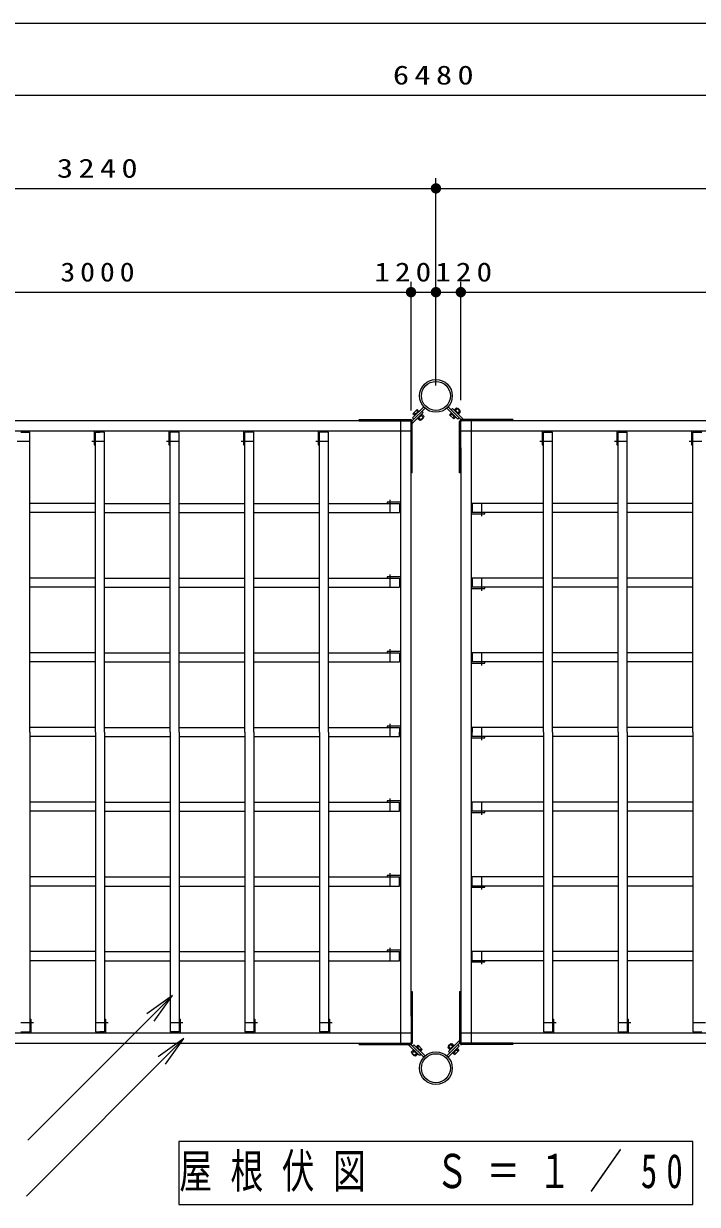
# Model space of a CAD drawing. Units: millimetres on the paper, scale 1:50. Extents: x -365 to 12, y -40 to 257.
# Drawn here: x -299.4 to -234.5, y 143.2 to 257 of the extents above; entities that cross this region are included whole.
import ezdxf

# ---------------------------------------------------------------- set-up
doc = ezdxf.new("R2010")
doc.units = ezdxf.units.MM
doc.linetypes.add('USER2', pattern=[6, 3, -1, 1, -1])
doc.layers.add('1_50', color=3, linetype='Continuous', lineweight=25)
doc.layers.add('99', color=7, linetype='Continuous', lineweight=13)
doc.styles.add('ＭＳ ゴシック', font='')
doc.styles.get('ＭＳ ゴシック').set_extended_font_data('MS Gothic')

# ---------------------------------------------------------------- blocks, each defined once
blk = doc.blocks.new('filled_dot')
at = {"color": 0, "linetype": 'Continuous', "lineweight": -2, "const_width": 1.25}
blk.add_lwpolyline([(-0.625, 0, 1), (0.625, 0, 1)], format="xyb", close=True, dxfattribs=at)
blk = doc.blocks.new('open_arrow')
at = {"color": 0, "linetype": 'Continuous', "lineweight": -2}
blk.add_lwpolyline([(7.5, 1.25), (0, 0), (7.5, -1.25)], dxfattribs=at)

msp = doc.modelspace()

# ---------------------------------------------------------------- linework, layer by layer
at = {"layer": '1_50', "color": 7, "lineweight": 13}
for p, q in [((-324.491, 250.099), (-194.891, 250.099)), ((-259.691, 222.114), (-259.691, 242.114)), ((-259.691, 222.114), (-259.691, 242.114)), ((-324.491, 241.114), (-259.691, 241.114)), ((-259.691, 241.114), (-194.891, 241.114)), ((-322.091, 231.114), (-262.091, 231.114)), ((-265.767, 231.114), (-259.691, 231.114)), ((-262.091, 219.714), (-262.091, 232.114)), ((-259.691, 231.114), (-253.645, 231.114)), ((-257.291, 220.695), (-257.291, 232.114)), ((-257.291, 231.114), (-197.291, 231.114)), ((-285.079, 163.327), (-299.042, 149.363)), ((-284.014, 159.167), (-299.181, 143.965)), ((-284.469, 149.242), (-284.469, 143.186)), ((-234.913, 149.242), (-284.469, 149.242)), ((-234.913, 143.186), (-234.913, 149.242)), ((-284.469, 143.186), (-234.913, 143.186))]:
    msp.add_line(p, q, dxfattribs=at)
at = {"layer": '1_50'}
for p, q in [((-260.743, 219.934), (-261.971, 218.706)), ((-260.87, 220.062), (-261.942, 218.989)), ((-261.903, 219.402), (-261.507, 219.798)), ((-261.775, 219.247), (-261.351, 219.671)), ((-261.45, 219.572), (-261.592, 219.713)), ((-261.365, 219.657), (-261.507, 219.798)), ((-261.306, 219.626), (-261.351, 219.671)), ((-258.639, 219.934), (-257.567, 218.862)), ((-258.512, 220.062), (-257.283, 218.834)), ((-258.217, 219.767), (-258.09, 219.894)), ((-258.09, 219.894), (-257.029, 218.834)), ((-257.948, 219.753), (-257.903, 219.798)), ((-257.479, 219.374), (-257.903, 219.798)), ((-257.889, 219.784), (-257.705, 219.968)), ((-257.804, 219.699), (-257.584, 219.92)), ((-257.309, 219.572), (-257.705, 219.968)), ((-257.357, 219.694), (-257.584, 219.92)), ((-257.578, 219.473), (-257.357, 219.694)), ((-264.691, 218.714), (-319.491, 218.714)), ((-267.091, 218.714), (-267.091, 218.834)), ((-267.091, 218.834), (-262.151, 218.834)), ((-267.091, 218.714), (-262.151, 218.714)), ((-263.091, 158.714), (-263.091, 218.714)), ((-262.091, 213.714), (-262.091, 218.654)), ((-260.91, 219.513), (-261.971, 218.452)), ((-261.971, 213.714), (-261.971, 218.654)), ((-261.942, 218.989), (-261.815, 218.862)), ((-261.761, 219.261), (-261.903, 219.402)), ((-261.676, 219.346), (-261.818, 219.487)), ((-261.73, 219.201), (-261.775, 219.247)), ((-261.476, 218.947), (-261.43, 218.902)), ((-261.43, 218.902), (-261.006, 219.326)), ((-261.416, 218.916), (-261.232, 218.732)), ((-261.331, 219.001), (-261.111, 218.78)), ((-261.232, 218.732), (-260.836, 219.128)), ((-261.111, 218.78), (-260.884, 219.006)), ((-261.105, 219.227), (-260.884, 219.006)), ((-261.051, 219.371), (-261.006, 219.326)), ((-261.037, 219.64), (-260.91, 219.513)), ((-261.02, 219.312), (-260.836, 219.128)), ((-258.234, 219.439), (-258.375, 219.298)), ((-257.979, 218.902), (-258.375, 219.298)), ((-258.149, 219.354), (-258.291, 219.213)), ((-258.203, 219.498), (-258.248, 219.453)), ((-257.824, 219.029), (-258.248, 219.453)), ((-257.923, 219.128), (-258.064, 218.986)), ((-257.838, 219.043), (-257.979, 218.902)), ((-257.779, 219.074), (-257.824, 219.029)), ((-257.567, 218.862), (-257.439, 218.989)), ((-257.524, 219.329), (-257.479, 219.374)), ((-257.493, 219.388), (-257.309, 219.572)), ((-257.411, 213.714), (-257.411, 218.654)), ((-257.291, 213.714), (-257.291, 218.654)), ((-252.291, 218.834), (-257.231, 218.834)), ((-252.291, 218.714), (-257.231, 218.714)), ((-256.291, 218.714), (-256.291, 158.714)), ((-199.891, 218.714), (-254.691, 218.714)), ((-252.291, 218.834), (-252.291, 218.714)), ((-262.091, 217.714), (-322.091, 217.714)), ((-299.731, 217.614), (-298.851, 217.614)), ((-298.851, 188.714), (-298.851, 217.614)), ((-292.651, 217.714), (-292.651, 216.414)), ((-292.531, 217.614), (-292.091, 217.614)), ((-292.531, 188.714), (-292.531, 217.614)), ((-291.651, 217.614), (-292.091, 217.614)), ((-291.651, 188.714), (-291.651, 217.614)), ((-285.451, 217.714), (-285.451, 216.414)), ((-284.451, 217.614), (-285.331, 217.614)), ((-285.331, 188.714), (-285.331, 217.614)), ((-284.451, 188.714), (-284.451, 217.614)), ((-278.251, 217.714), (-278.251, 216.414)), ((-277.251, 217.614), (-278.131, 217.614)), ((-278.131, 188.714), (-278.131, 217.614)), ((-277.251, 188.714), (-277.251, 217.614)), ((-271.051, 217.714), (-271.051, 216.414)), ((-270.051, 217.614), (-270.931, 217.614)), ((-270.931, 188.714), (-270.931, 217.614)), ((-270.051, 188.714), (-270.051, 217.614)), ((-197.291, 217.714), (-257.291, 217.714)), ((-249.451, 217.714), (-249.451, 216.414)), ((-249.331, 217.614), (-248.451, 217.614)), ((-249.331, 188.714), (-249.331, 217.614)), ((-248.451, 188.714), (-248.451, 217.614)), ((-242.251, 217.714), (-242.251, 216.414)), ((-242.131, 217.614), (-241.251, 217.614)), ((-242.131, 188.714), (-242.131, 217.614)), ((-241.251, 188.714), (-241.251, 217.614)), ((-235.051, 217.714), (-235.051, 216.414)), ((-234.931, 217.614), (-234.051, 217.614)), ((-234.931, 188.714), (-234.931, 217.614)), ((-292.651, 216.414), (-292.531, 216.414)), ((-285.451, 216.414), (-285.331, 216.414)), ((-278.251, 216.414), (-278.131, 216.414)), ((-271.051, 216.414), (-270.931, 216.414)), ((-249.451, 216.414), (-249.331, 216.414)), ((-242.251, 216.414), (-242.131, 216.414)), ((-235.051, 216.414), (-234.931, 216.414)), ((-262.091, 161.314), (-262.091, 216.114)), ((-257.291, 216.114), (-257.291, 161.314)), ((-261.971, 213.714), (-262.091, 213.714)), ((-257.291, 213.714), (-257.411, 213.714)), ((-292.531, 210.754), (-298.851, 210.754)), ((-291.651, 210.754), (-285.331, 210.754)), ((-284.451, 210.754), (-278.131, 210.754)), ((-277.251, 210.754), (-270.931, 210.754)), ((-270.051, 210.754), (-263.191, 210.754)), ((-264.391, 210.874), (-264.391, 210.754)), ((-263.091, 210.874), (-264.391, 210.874)), ((-263.191, 210.754), (-263.191, 209.874)), ((-249.331, 210.754), (-256.191, 210.754)), ((-256.191, 210.754), (-256.191, 209.874)), ((-242.131, 210.754), (-248.451, 210.754)), ((-234.931, 210.754), (-241.251, 210.754)), ((-292.531, 209.874), (-298.851, 209.874)), ((-291.651, 209.874), (-285.331, 209.874)), ((-284.451, 209.874), (-278.131, 209.874)), ((-277.251, 209.874), (-270.931, 209.874)), ((-270.051, 209.874), (-263.191, 209.874)), ((-256.291, 209.754), (-254.991, 209.754)), ((-249.331, 209.874), (-256.191, 209.874)), ((-254.991, 209.754), (-254.991, 209.874)), ((-242.131, 209.874), (-248.451, 209.874)), ((-234.931, 209.874), (-241.251, 209.874)), ((-292.531, 203.554), (-298.851, 203.554)), ((-292.531, 202.674), (-298.851, 202.674)), ((-291.651, 203.554), (-285.331, 203.554)), ((-291.651, 202.674), (-285.331, 202.674)), ((-284.451, 203.554), (-278.131, 203.554)), ((-284.451, 202.674), (-278.131, 202.674)), ((-277.251, 203.554), (-270.931, 203.554)), ((-277.251, 202.674), (-270.931, 202.674)), ((-270.051, 203.554), (-263.191, 203.554)), ((-270.051, 202.674), (-263.191, 202.674)), ((-264.391, 203.674), (-264.391, 203.554)), ((-263.091, 203.674), (-264.391, 203.674)), ((-263.191, 203.554), (-263.191, 202.674)), ((-249.331, 203.554), (-256.191, 203.554)), ((-256.191, 203.554), (-256.191, 202.674)), ((-249.331, 202.674), (-256.191, 202.674)), ((-254.991, 202.554), (-254.991, 202.674)), ((-242.131, 203.554), (-248.451, 203.554)), ((-242.131, 202.674), (-248.451, 202.674)), ((-234.931, 203.554), (-241.251, 203.554)), ((-234.931, 202.674), (-241.251, 202.674)), ((-256.291, 202.554), (-254.991, 202.554)), ((-292.531, 196.354), (-298.851, 196.354)), ((-291.651, 196.354), (-285.331, 196.354)), ((-284.451, 196.354), (-278.131, 196.354)), ((-277.251, 196.354), (-270.931, 196.354)), ((-270.051, 196.354), (-263.191, 196.354)), ((-264.391, 196.474), (-264.391, 196.354)), ((-263.091, 196.474), (-264.391, 196.474)), ((-263.191, 196.354), (-263.191, 195.474)), ((-249.331, 196.354), (-256.191, 196.354)), ((-256.191, 196.354), (-256.191, 195.474)), ((-242.131, 196.354), (-248.451, 196.354)), ((-234.931, 196.354), (-241.251, 196.354)), ((-292.531, 195.474), (-298.851, 195.474)), ((-291.651, 195.474), (-285.331, 195.474)), ((-284.451, 195.474), (-278.131, 195.474)), ((-277.251, 195.474), (-270.931, 195.474)), ((-270.051, 195.474), (-263.191, 195.474)), ((-256.291, 195.354), (-254.991, 195.354)), ((-249.331, 195.474), (-256.191, 195.474)), ((-254.991, 195.354), (-254.991, 195.474)), ((-242.131, 195.474), (-248.451, 195.474)), ((-234.931, 195.474), (-241.251, 195.474)), ((-292.531, 189.154), (-298.851, 189.154)), ((-291.651, 189.154), (-285.331, 189.154)), ((-284.451, 189.154), (-278.131, 189.154)), ((-277.251, 189.154), (-270.931, 189.154)), ((-270.051, 189.154), (-263.191, 189.154)), ((-264.391, 189.274), (-264.391, 189.154)), ((-263.091, 189.274), (-264.391, 189.274)), ((-263.191, 189.154), (-263.191, 188.714)), ((-249.331, 189.154), (-256.191, 189.154)), ((-256.191, 189.154), (-256.191, 188.714)), ((-242.131, 189.154), (-248.451, 189.154)), ((-234.931, 189.154), (-241.251, 189.154)), ((-298.851, 188.714), (-298.851, 159.814)), ((-292.531, 188.274), (-298.851, 188.274)), ((-292.531, 188.714), (-292.531, 159.814)), ((-291.651, 188.714), (-291.651, 159.814)), ((-291.651, 188.274), (-285.331, 188.274)), ((-285.331, 188.714), (-285.331, 159.814)), ((-284.451, 188.714), (-284.451, 159.814)), ((-284.451, 188.274), (-278.131, 188.274)), ((-278.131, 188.714), (-278.131, 159.814)), ((-277.251, 188.714), (-277.251, 159.814)), ((-277.251, 188.274), (-270.931, 188.274)), ((-270.931, 188.714), (-270.931, 159.814)), ((-270.051, 188.714), (-270.051, 159.814)), ((-270.051, 188.274), (-263.191, 188.274)), ((-263.191, 188.274), (-263.191, 188.714)), ((-256.291, 188.154), (-254.991, 188.154)), ((-256.191, 188.274), (-256.191, 188.714)), ((-249.331, 188.274), (-256.191, 188.274)), ((-254.991, 188.154), (-254.991, 188.274)), ((-249.331, 188.714), (-249.331, 159.814)), ((-248.451, 188.714), (-248.451, 159.814)), ((-242.131, 188.274), (-248.451, 188.274)), ((-242.131, 188.714), (-242.131, 159.814)), ((-241.251, 188.714), (-241.251, 159.814)), ((-234.931, 188.274), (-241.251, 188.274)), ((-234.931, 188.714), (-234.931, 159.814)), ((-292.531, 181.954), (-298.851, 181.954)), ((-292.531, 181.074), (-298.851, 181.074)), ((-291.651, 181.954), (-285.331, 181.954)), ((-291.651, 181.074), (-285.331, 181.074)), ((-284.451, 181.954), (-278.131, 181.954)), ((-284.451, 181.074), (-278.131, 181.074)), ((-277.251, 181.954), (-270.931, 181.954)), ((-277.251, 181.074), (-270.931, 181.074)), ((-270.051, 181.954), (-263.191, 181.954)), ((-270.051, 181.074), (-263.191, 181.074)), ((-264.391, 182.074), (-264.391, 181.954)), ((-263.091, 182.074), (-264.391, 182.074)), ((-263.191, 181.074), (-263.191, 181.954)), ((-249.331, 181.954), (-256.191, 181.954)), ((-256.191, 181.074), (-256.191, 181.954)), ((-249.331, 181.074), (-256.191, 181.074)), ((-254.991, 180.954), (-254.991, 181.074)), ((-242.131, 181.954), (-248.451, 181.954)), ((-242.131, 181.074), (-248.451, 181.074)), ((-234.931, 181.954), (-241.251, 181.954)), ((-234.931, 181.074), (-241.251, 181.074)), ((-256.291, 180.954), (-254.991, 180.954)), ((-292.531, 174.754), (-298.851, 174.754)), ((-291.651, 174.754), (-285.331, 174.754)), ((-284.451, 174.754), (-278.131, 174.754)), ((-277.251, 174.754), (-270.931, 174.754)), ((-270.051, 174.754), (-263.191, 174.754)), ((-264.391, 174.874), (-264.391, 174.754)), ((-263.091, 174.874), (-264.391, 174.874)), ((-263.191, 173.874), (-263.191, 174.754)), ((-249.331, 174.754), (-256.191, 174.754)), ((-256.191, 173.874), (-256.191, 174.754)), ((-242.131, 174.754), (-248.451, 174.754)), ((-234.931, 174.754), (-241.251, 174.754)), ((-292.531, 173.874), (-298.851, 173.874)), ((-291.651, 173.874), (-285.331, 173.874)), ((-284.451, 173.874), (-278.131, 173.874)), ((-277.251, 173.874), (-270.931, 173.874)), ((-270.051, 173.874), (-263.191, 173.874)), ((-256.291, 173.754), (-254.991, 173.754)), ((-249.331, 173.874), (-256.191, 173.874)), ((-254.991, 173.754), (-254.991, 173.874)), ((-242.131, 173.874), (-248.451, 173.874)), ((-234.931, 173.874), (-241.251, 173.874)), ((-292.531, 167.554), (-298.851, 167.554)), ((-291.651, 167.554), (-285.331, 167.554)), ((-284.451, 167.554), (-278.131, 167.554)), ((-277.251, 167.554), (-270.931, 167.554)), ((-270.051, 167.554), (-263.191, 167.554)), ((-264.391, 167.674), (-264.391, 167.554)), ((-263.091, 167.674), (-264.391, 167.674)), ((-263.191, 166.674), (-263.191, 167.554)), ((-249.331, 167.554), (-256.191, 167.554)), ((-256.191, 166.674), (-256.191, 167.554)), ((-242.131, 167.554), (-248.451, 167.554)), ((-234.931, 167.554), (-241.251, 167.554)), ((-292.531, 166.674), (-298.851, 166.674)), ((-291.651, 166.674), (-285.331, 166.674)), ((-284.451, 166.674), (-278.131, 166.674)), ((-277.251, 166.674), (-270.931, 166.674)), ((-270.051, 166.674), (-263.191, 166.674)), ((-256.291, 166.554), (-254.991, 166.554)), ((-249.331, 166.674), (-256.191, 166.674)), ((-254.991, 166.554), (-254.991, 166.674)), ((-242.131, 166.674), (-248.451, 166.674)), ((-234.931, 166.674), (-241.251, 166.674)), ((-262.091, 163.714), (-261.971, 163.714)), ((-262.091, 163.714), (-262.091, 158.774)), ((-261.971, 163.714), (-261.971, 158.774)), ((-257.411, 163.714), (-257.291, 163.714)), ((-257.411, 163.714), (-257.411, 158.774)), ((-257.291, 163.714), (-257.291, 158.774)), ((-298.731, 161.014), (-298.851, 161.014)), ((-298.731, 159.714), (-298.731, 161.014)), ((-291.531, 161.014), (-291.651, 161.014)), ((-291.531, 159.714), (-291.531, 161.014)), ((-284.331, 161.014), (-284.451, 161.014)), ((-284.331, 159.714), (-284.331, 161.014)), ((-277.131, 161.014), (-277.251, 161.014)), ((-277.131, 159.714), (-277.131, 161.014)), ((-269.931, 161.014), (-270.051, 161.014)), ((-269.931, 159.714), (-269.931, 161.014)), ((-248.331, 161.014), (-248.451, 161.014)), ((-248.331, 159.714), (-248.331, 161.014)), ((-241.131, 161.014), (-241.251, 161.014)), ((-241.131, 159.714), (-241.131, 161.014)), ((-322.091, 159.714), (-262.091, 159.714)), ((-299.731, 159.814), (-298.851, 159.814)), ((-292.531, 159.814), (-292.091, 159.814)), ((-291.651, 159.814), (-292.091, 159.814)), ((-284.451, 159.814), (-285.331, 159.814)), ((-277.251, 159.814), (-278.131, 159.814)), ((-270.051, 159.814), (-270.931, 159.814)), ((-257.291, 159.714), (-197.291, 159.714)), ((-249.331, 159.814), (-248.451, 159.814)), ((-242.131, 159.814), (-241.251, 159.814)), ((-234.931, 159.814), (-234.051, 159.814)), ((-319.491, 158.714), (-264.691, 158.714)), ((-267.091, 158.594), (-267.091, 158.714)), ((-267.091, 158.714), (-262.151, 158.714)), ((-267.091, 158.594), (-262.151, 158.594)), ((-261.292, 157.533), (-262.353, 158.594)), ((-260.87, 157.365), (-262.098, 158.594)), ((-261.815, 158.565), (-261.942, 158.438)), ((-260.743, 157.493), (-261.815, 158.565)), ((-261.603, 158.353), (-261.558, 158.398)), ((-261.558, 158.398), (-261.133, 157.974)), ((-261.543, 158.384), (-261.402, 158.525)), ((-261.459, 158.299), (-261.317, 158.441)), ((-261.402, 158.525), (-261.006, 158.129)), ((-261.232, 158.073), (-261.091, 158.214)), ((-258.639, 157.493), (-257.411, 158.721)), ((-258.149, 158.695), (-258.545, 158.299)), ((-258.361, 158.115), (-258.545, 158.299)), ((-258.512, 157.365), (-257.439, 158.438)), ((-258.271, 158.647), (-258.497, 158.421)), ((-258.276, 158.2), (-258.497, 158.421)), ((-258.472, 157.915), (-257.411, 158.975)), ((-257.951, 158.525), (-258.375, 158.101)), ((-258.05, 158.426), (-258.271, 158.647)), ((-257.965, 158.511), (-258.149, 158.695)), ((-257.906, 158.48), (-257.951, 158.525)), ((-257.651, 158.226), (-257.606, 158.18)), ((-257.439, 158.438), (-257.567, 158.565)), ((-252.291, 158.714), (-257.231, 158.714)), ((-252.291, 158.594), (-257.231, 158.594)), ((-254.691, 158.714), (-199.891, 158.714)), ((-252.291, 158.714), (-252.291, 158.594)), ((-261.889, 158.039), (-262.072, 157.855)), ((-262.072, 157.855), (-261.676, 157.459)), ((-261.804, 157.954), (-262.024, 157.734)), ((-262.024, 157.734), (-261.798, 157.507)), ((-261.857, 158.098), (-261.903, 158.053)), ((-261.903, 158.053), (-261.478, 157.629)), ((-261.577, 157.728), (-261.798, 157.507)), ((-261.493, 157.643), (-261.676, 157.459)), ((-261.433, 157.674), (-261.478, 157.629)), ((-261.164, 157.66), (-261.292, 157.533)), ((-261.179, 157.929), (-261.133, 157.974)), ((-261.147, 157.988), (-261.006, 158.129)), ((-258.344, 157.787), (-258.472, 157.915)), ((-258.33, 158.056), (-258.375, 158.101)), ((-258.076, 157.801), (-258.03, 157.756)), ((-257.606, 158.18), (-258.03, 157.756)), ((-258.016, 157.77), (-257.875, 157.629)), ((-257.931, 157.855), (-257.79, 157.714)), ((-257.479, 158.025), (-257.875, 157.629)), ((-257.705, 158.081), (-257.564, 157.94)), ((-257.62, 158.166), (-257.479, 158.025))]:
    msp.add_line(p, q, dxfattribs=at)
at = {"layer": '1_50', "color": 7, "linetype": 'USER2', "lineweight": 13}
for p, q in [((-298.851, 216.714), (-300.077, 216.714)), ((-291.651, 216.714), (-292.877, 216.714)), ((-284.451, 216.714), (-285.677, 216.714)), ((-277.251, 216.714), (-278.477, 216.714)), ((-270.051, 216.714), (-271.277, 216.714)), ((-248.451, 216.714), (-249.677, 216.714)), ((-241.251, 216.714), (-242.477, 216.714)), ((-234.051, 216.714), (-235.277, 216.714)), ((-264.091, 209.874), (-264.091, 211.1)), ((-255.291, 210.754), (-255.291, 209.527)), ((-264.091, 202.674), (-264.091, 203.9)), ((-255.291, 203.554), (-255.291, 202.327)), ((-264.091, 195.474), (-264.091, 196.7)), ((-255.291, 196.354), (-255.291, 195.127)), ((-264.091, 188.274), (-264.091, 189.5)), ((-255.291, 189.154), (-255.291, 187.927)), ((-264.091, 181.074), (-264.091, 182.3)), ((-255.291, 181.954), (-255.291, 180.727)), ((-264.091, 173.874), (-264.091, 175.1)), ((-255.291, 174.754), (-255.291, 173.527)), ((-264.091, 166.674), (-264.091, 167.9)), ((-255.291, 167.554), (-255.291, 166.327)), ((-299.731, 160.714), (-298.505, 160.714)), ((-292.531, 160.714), (-291.305, 160.714)), ((-285.331, 160.714), (-284.105, 160.714)), ((-278.131, 160.714), (-276.905, 160.714)), ((-270.931, 160.714), (-269.705, 160.714)), ((-249.331, 160.714), (-248.105, 160.714)), ((-242.131, 160.714), (-240.905, 160.714)), ((-234.931, 160.714), (-233.705, 160.714))]:
    msp.add_line(p, q, dxfattribs=at)
at = {"layer": '1_50'}
for centre, radius in [((-259.691, 221.114), 1.58), ((-259.691, 221.114), 1.58), ((-259.691, 221.114), 1.398), ((-259.691, 221.114), 1.398), ((-259.691, 156.314), 1.58), ((-259.691, 156.314), 1.58), ((-259.691, 156.314), 1.398), ((-259.691, 156.314), 1.398)]:
    msp.add_circle(centre, radius, dxfattribs=at)
for centre, radius, start, end in [((-262.151, 218.654), 0.18, 0, 90), ((-262.151, 218.654), 0.06, 0, 90), ((-257.231, 218.654), 0.18, 90, 180), ((-257.231, 218.654), 0.06, 90, 180), ((-262.151, 158.774), 0.06, 270, 0), ((-262.151, 158.774), 0.18, 270, 0), ((-257.231, 158.774), 0.18, 180, 270), ((-257.231, 158.774), 0.06, 180, 270)]:
    msp.add_arc(centre, radius, start, end, dxfattribs=at)
at = {"layer": '99', "color": 20, "lineweight": 25}
msp.add_line((0, 257), (-365, 257), dxfattribs=at)

# ---------------------------------------------------------------- block references
at = {"layer": '1_50', "color": 7, "lineweight": 13, "xscale": 0.4, "yscale": 0.4}
for p in [(-259.691, 241.114), (-262.091, 231.114), (-259.691, 231.114), (-257.291, 231.114)]:
    msp.add_blockref('filled_dot', p, dxfattribs=at)
for name, p, rotation in [('filled_dot', (-259.691, 241.114), 180), ('filled_dot', (-262.091, 231.114), 180), ('filled_dot', (-259.691, 231.114), 180), ('filled_dot', (-257.291, 231.114), 180), ('open_arrow', (-285.079, 163.327), 225), ('open_arrow', (-284.014, 159.167), 225.1)]:
    msp.add_blockref(name, p, dxfattribs=dict(at, rotation=rotation))

# ---------------------------------------------------------------- texts
at = {"layer": '1_50', "color": 7, "style": 'ＭＳ ゴシック'}
for s, insert, char_height, attachment_point in [('\\T1.33;\\W1.25;6480', (-259.691, 251.099), 1.833, 8), ('\\T1.33;\\W1.25;3240', (-292.091, 242.114), 1.833, 8), ('\\T1.33;\\W1.15;3000', (-292.091, 232.114), 1.833, 8), ('\\T1.33;\\W1.2;120', (-262.642, 232.114), 1.833, 8), ('\\T1.33;\\W1.2;120', (-256.77, 232.114), 1.833, 8), ('\\T1.57;\\W0.7;屋根伏図\u3000Ｓ＝１／50', (-284.441, 146.214), 3.299, 4)]:
    msp.add_mtext(s, dxfattribs=dict(at, insert=insert, char_height=char_height, attachment_point=attachment_point))

doc.saveas('drawing.dxf')
